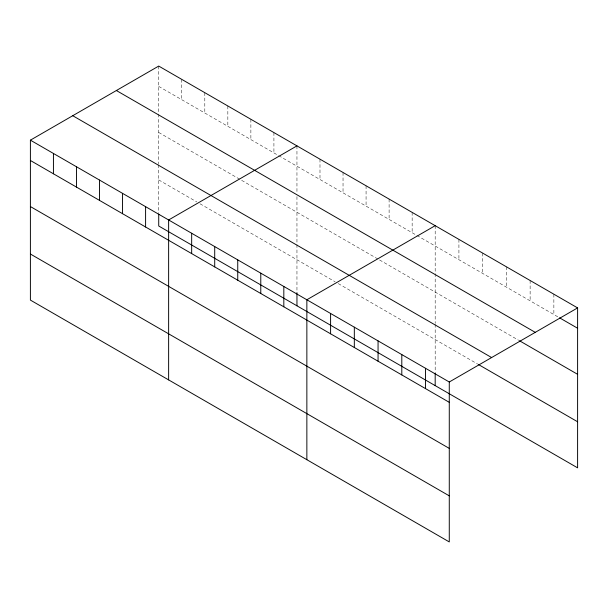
<?xml version="1.0" encoding="UTF-8"?>
<svg xmlns="http://www.w3.org/2000/svg" width="608" height="608" viewBox="0 0 608 608"><rect width="100%" height="100%" fill="white"/><g stroke="black" fill="none" stroke-linecap="round" stroke-linejoin="round"><path stroke-width="0.46" stroke-dasharray="3.04 2.28" d="M158.726 86.404L277.886 155.2M278.684 155.663L416.115 235.007M416.913 235.463L558.775 317.368M158.726 132.468L378.776 259.517M379.574 259.973L518.67 340.282M158.726 179.938L196.855 201.947M200.04 203.786L335.084 281.755M338.261 283.594L477.744 364.116M553.865 294.204L553.865 314.534M530.13 280.501L530.13 300.831M506.388 266.798L506.388 287.128M482.653 253.095L482.653 273.425M458.918 239.392L458.918 259.722M435.184 225.682L435.184 272.734M435.184 273.653L435.184 323.41M435.184 324.36L435.184 372.712M412.148 212.382L412.148 232.712M389.105 199.082L389.105 219.412M366.069 185.782L366.069 206.112M343.034 172.482L343.034 192.812M319.99 159.182L319.99 179.512M296.955 145.882L296.955 192.926M296.955 196.612L296.955 243.603M296.955 244.553L296.955 292.912M273.919 132.582L273.919 152.912M250.876 119.274L250.876 139.604M227.84 105.974L227.84 126.304M204.805 92.674L204.805 113.004M181.762 79.374L181.762 99.704M158.726 66.074L158.726 113.126M158.726 114.046L158.726 163.795M158.726 164.745L158.726 213.104"/><path stroke-width="0.91" d="M30.4 140.159L449.274 381.999L449.274 541.926L30.4 300.094L30.4 140.159L158.726 66.074L577.6 307.906L577.6 467.841L158.726 226.001L158.726 214.024M296.955 145.882L168.629 219.967L168.629 379.894M435.184 225.682L306.858 299.774L306.858 459.701M449.274 381.999L577.6 307.906M559.596 317.84L577.6 328.236M116.379 90.524L535.253 332.356M519.49 340.754L577.6 374.308M72.747 115.718L491.621 357.55M478.564 364.587L577.6 421.77M30.4 160.489L449.274 402.329M30.4 206.56L449.274 448.392M30.4 254.022L449.274 495.854M435.184 373.639L435.184 385.616M425.539 368.296L425.539 388.626M401.804 354.593L401.804 374.916M378.062 340.883L378.062 361.213M354.327 327.18L354.327 347.51M330.592 313.477L330.592 333.807M296.955 292.912L296.955 305.809M283.822 286.474L283.822 306.804M260.779 273.174L260.779 293.504M237.743 259.874L237.743 280.204M214.708 246.567L214.708 266.897M191.664 233.267L191.664 253.597M145.593 206.667L145.593 226.997M122.55 193.367L122.55 213.697M99.514 180.067L99.514 200.397M76.479 166.767L76.479 187.097M53.436 153.467L53.436 173.797"/></g></svg>
